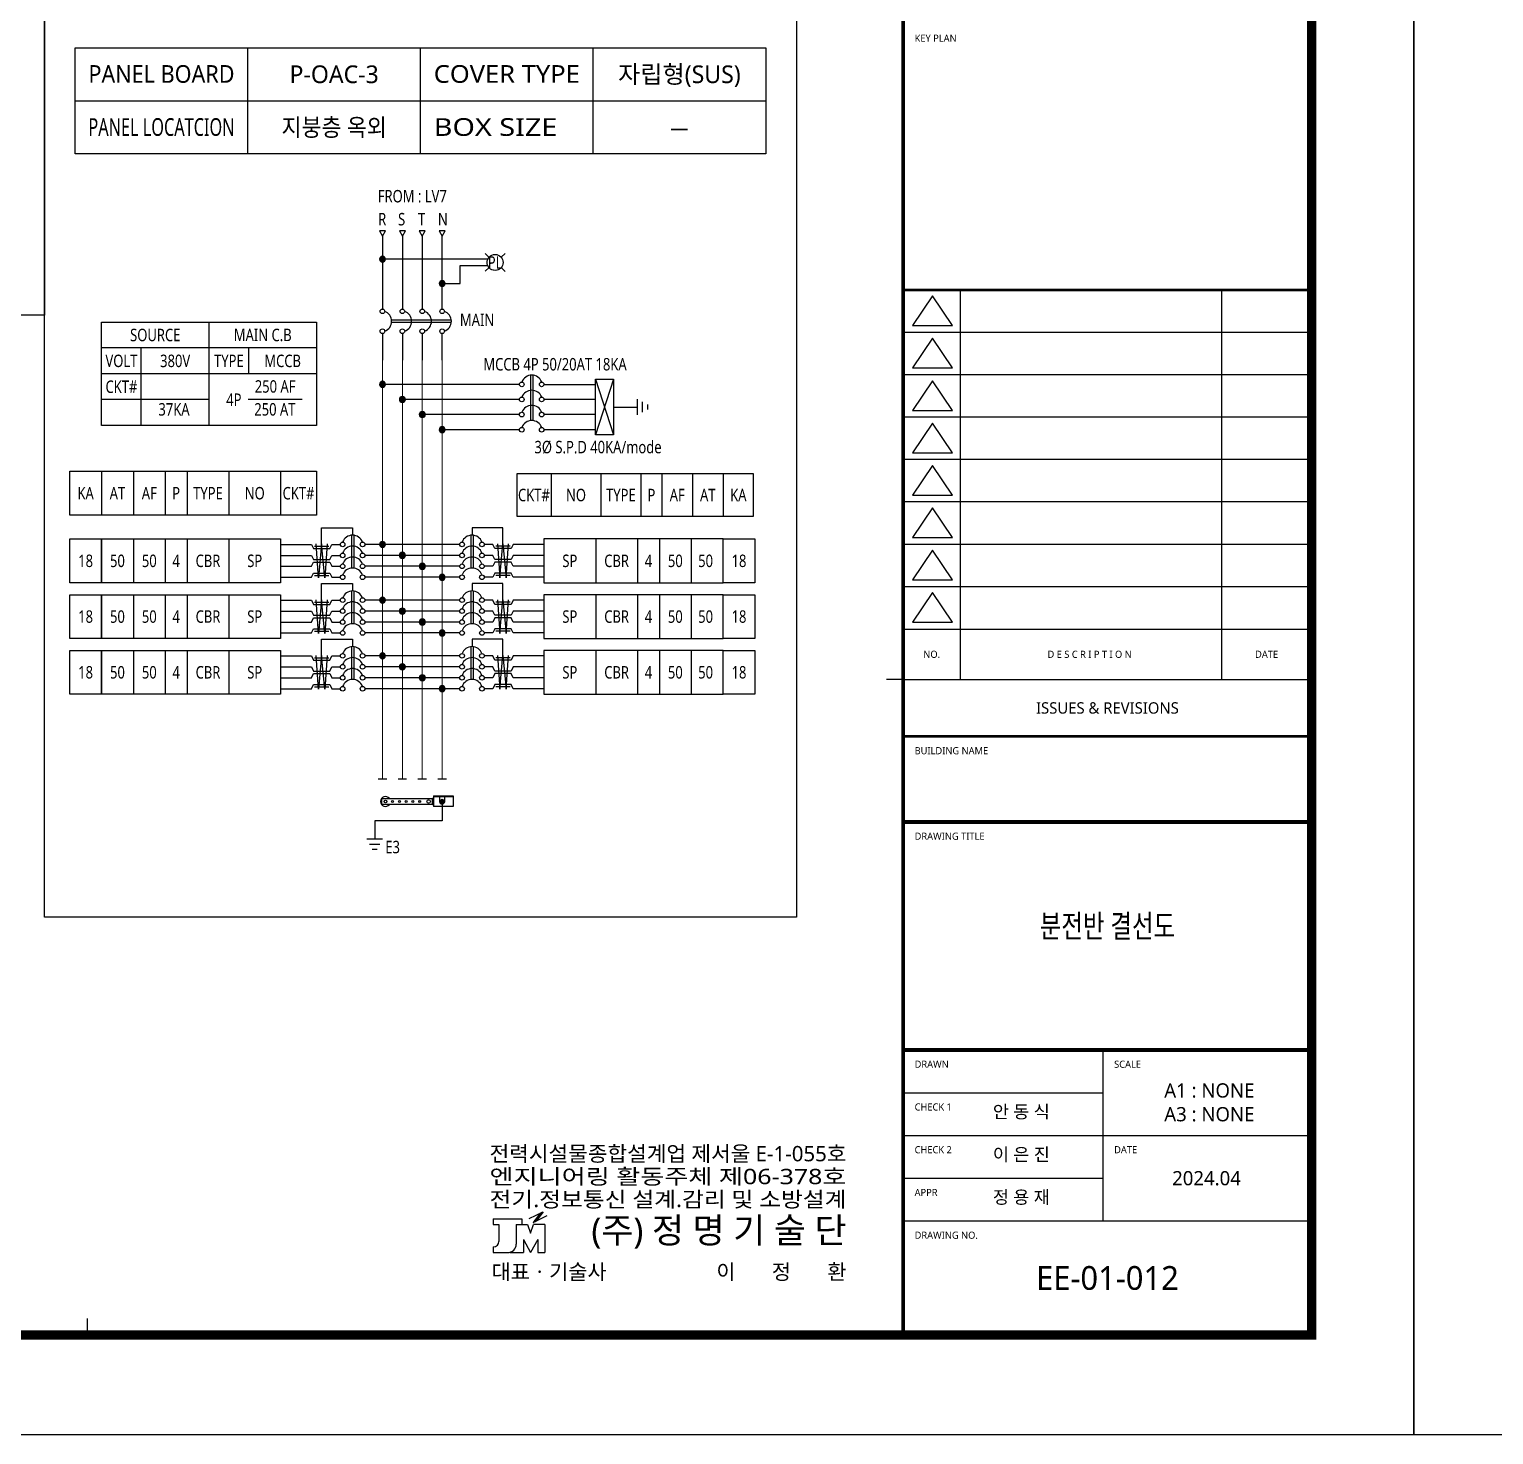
# Model space of a CAD drawing. Header units: millimetres. Extents: x -336400 to 0, y 0 to 118800.
# Drawn here: x -226497 to -164836, y 0 to 59176 of the extents above; entities that cross this region are included whole.
import ezdxf
from ezdxf.enums import TextEntityAlignment as Align

# ---------------------------------------------------------------- set-up
doc = ezdxf.new("R2010")
doc.units = ezdxf.units.MM
doc.header["$LTSCALE"] = 1000
for name, color, linetype in [('arch', 8, 'Continuous'), ('S', 4, 'Continuous'), ('SYM', 3, 'Continuous'), ('TEXT', 3, 'Continuous'), ('XR-SHEET(통신)$0$WD-E$0$WD', 6, 'Continuous'), ('XR-SHEET-SHT', 5, 'Continuous'), ('XR-SHEET-TEXT', 3, 'Continuous')]:
    doc.layers.add(name, color=color, linetype=linetype)
doc.layers.add('XR-SHEET-TEMP', color=171, linetype='Continuous', plot=False)
doc.styles.add('GHS', font='malgun.ttf')
doc.styles.add('XR-SHEET$0$XREF-Form$0$맑은고딕', font='malgun.ttf')
doc.styles.add('XR-SHEET(통신)$0$WD-E$0$GHS', font='malgun.ttf')
doc.styles.add('맑은고딕', font='malgun.ttf')
doc.styles.add('맑은고딕B', font='malgunbd.ttf')

# ---------------------------------------------------------------- blocks, each defined once
blk = doc.blocks.new('A$C73120EFD')
at = {"layer": 'XR-SHEET(통신)$0$WD-E$0$WD', "color": 4}
for p, q in [((-27546, 7102), (-27546, 6933)), ((-27546, 7102), (-26702, 7102)), ((-27546, 6933), (-27377, 6933)), ((-27377, 6933), (-27377, 6434)), ((-26871, 6933), (-26871, 6358)), ((-26871, 6933), (-26534, 6933)), ((-26702, 7102), (-26702, 6933)), ((-26534, 6933), (-26449, 6680)), ((-26494, 7105), (-26082, 7309)), ((-26449, 6680), (-26365, 6933)), ((-26165, 7268), (-26370, 6991)), ((-26370, 6991), (-25958, 7194)), ((-26370, 6991), (-26257, 7073)), ((-26027, 6933), (-26365, 6933)), ((-26349, 7019), (-26236, 7101)), ((-26328, 7047), (-26215, 7129)), ((-26314, 7018), (-26278, 7045)), ((-26308, 7075), (-26194, 7157)), ((-26082, 7309), (-26288, 7031)), ((-26287, 7103), (-26173, 7186)), ((-26266, 7131), (-26153, 7214)), ((-26245, 7160), (-26132, 7242)), ((-26224, 7188), (-26111, 7270)), ((-26203, 7216), (-26090, 7298)), ((-26183, 7244), (-26117, 7292)), ((-26027, 6933), (-26027, 6105)), ((-26660, 6490), (-26449, 6105)), ((-26660, 6490), (-26660, 6105)), ((-26238, 6490), (-26449, 6105)), ((-26238, 6490), (-26238, 6105)), ((-27546, 6273), (-27546, 6105)), ((-27546, 6273), (-27538, 6273)), ((-27546, 6105), (-27124, 6105)), ((-27052, 6115), (-27052, 6105)), ((-27052, 6105), (-26660, 6105)), ((-26238, 6105), (-26027, 6105))]:
    blk.add_line(p, q, dxfattribs=at)
for centre, radius in [((-27538, 6434), 160), ((-27124, 6358), 253)]:
    blk.add_arc(centre, radius, 270, 0, dxfattribs=at)
at = {"layer": 'XR-SHEET(통신)$0$WD-E$0$WD', "color": 4, "style": 'XR-SHEET(통신)$0$WD-E$0$GHS'}
for s, width, p, p2 in [('전력시설물종합설계업 제서울 E-1-055호', 0.91927, (-27655, 8791), (-17155, 8791)), ('엔지니어링 활동주체 제06-378호', 1.128043, (-27655, 8118), (-17155, 8118)), ('전기.정보통신 설계.감리 및 소방설계', 1.016896, (-27655, 7445), (-17155, 7445))]:
    blk.add_text(s, height=450, dxfattribs=dict(at, width=width)).set_placement(p, p2, align=Align.FIT)
for s, height, p in [('(주) 정 명 기 술 단', 750, (-17155, 6387)), ('이       정       환', 450, (-17155, 5315))]:
    blk.add_text(s, height=height, dxfattribs=at).set_placement(p, align=Align.RIGHT)
blk.add_text('대표ㆍ기술사 ', height=450, dxfattribs=at).set_placement((-27597, 5315))
blk = doc.blocks.new('XR-SHEET$0$XREF-Form$0$xr-form$0$TITLE')
at = {"layer": 'XR-SHEET-TEXT', "color": 4, "style": '맑은고딕B'}
for tag, height, p in [('TITLE1', 6, (776, 116.69)), ('TITLE4', 6, (776, 111.7)), ('TITLE2', 6, (776, 107.09)), ('TITLE5', 6, (776, 102.09)), ('TITLE3', 6, (776, 97.38)), ('A0.00', 7, (775.56, 32.33))]:
    blk.add_attdef(tag, text='', height=height, dxfattribs=at).set_placement(p, align=Align.MIDDLE_CENTER)
at = {"layer": 'XR-SHEET-TEXT', "color": 3, "style": 'XR-SHEET$0$XREF-Form$0$맑은고딕'}
for tag, p in [('NAME-1', (752.37, 76.33)), ('NAME-2', (752.37, 67.33)), ('NAME-3', (752.37, 58.33)), ('NAME-4', (752.37, 49.33))]:
    blk.add_attdef(tag, text='', height=2.7, dxfattribs=at).set_placement(p, align=Align.MIDDLE_LEFT)
for tag, p in [('SCALE-A1', (796.39, 73.17)), ('SCALE-A3', (796.39, 68.31)), ('DATE', (797.36, 53.01))]:
    blk.add_attdef(tag, text='', height=3, dxfattribs=at).set_placement(p, align=Align.MIDDLE)
blk = doc.blocks.new('XR-FORM-EE', base_point=(461, 408))
at = {"layer": 'XR-SHEET-SHT', "color": 5}
for p, q in [((163900, 48198), (146700, 48198)), ((149100, 48198), (149100, 31800)), ((160100, 48198), (160100, 31800)), ((163900, 46413), (146700, 46413)), ((163900, 44628), (146700, 44628)), ((163900, 42844), (146700, 42844)), ((163900, 41059), (146700, 41059)), ((163900, 39274), (146700, 39274)), ((163900, 37489), (146700, 37489)), ((163900, 35705), (146700, 35705)), ((146700, 33920), (163900, 33920)), ((146700, 31800), (163900, 31800)), ((146700, 25800), (163900, 25800)), ((155100, 16200), (155100, 9000)), ((146700, 14400), (155100, 14400)), ((146700, 12600), (163900, 12600)), ((146700, 10800), (155100, 10800)), ((146700, 9000), (163900, 9000))]:
    blk.add_line(p, q, dxfattribs=at)
blk.add_lwpolyline([(0, 118800), (168200, 118800), (168200, 0), (0, 0)], close=True, dxfattribs=at)
at = {"layer": 'XR-SHEET-SHT', "color": 5, "const_width": 400}
blk.add_lwpolyline([(9300, 114600), (163900, 114600), (163900, 4200), (9300, 4200)], close=True, dxfattribs=at)
at = {"layer": 'XR-SHEET-SHT', "color": 5}
for points, const_width in [([(146700, 114600), (146700, 4200)], 160), ([(146700, 48198), (163900, 48198)], 114), ([(146700, 29400), (163900, 29400)], 114), ([(146700, 25800), (163900, 25800)], 160), ([(146700, 25800), (163900, 25800)], 140), ([(146700, 16200), (163900, 16200)], 160)]:
    blk.add_lwpolyline(points, dxfattribs=dict(at, const_width=const_width))
at = {"layer": 'XR-SHEET-SHT', "color": 5, "flags": 128}
for points in [[(147937, 47949), (147097, 46700), (148777, 46700)], [(147937, 46165), (147097, 44915), (148777, 44915)], [(147937, 44380), (147097, 43131), (148777, 43131)], [(147937, 42595), (147097, 41346), (148777, 41346)], [(147937, 40810), (147097, 39561), (148777, 39561)], [(147937, 39026), (147097, 37776), (148777, 37776)], [(147937, 37241), (147097, 35992), (148777, 35992)], [(147937, 35456), (147097, 34207), (148777, 34207)]]:
    blk.add_lwpolyline(points, close=True, dxfattribs=at)
at = {"layer": 'XR-SHEET-TEMP'}
for p, q in [((146700, 31800), (146000, 31800)), ((112350, 4200), (112350, 4900))]:
    blk.add_line(p, q, dxfattribs=at)
at = {"layer": 'S', "xscale": 1.431220871780062, "yscale": 1.431220896772468, "zscale": 1.431220886775505}
blk.add_blockref('A$C73120EFD', (168863, -1070), dxfattribs=at)
at = {"layer": 'XR-SHEET-TEXT', "color": 3}
ref = blk.add_blockref('XR-SHEET$0$XREF-Form$0$xr-form$0$TITLE', (0, -297), dxfattribs=dict(at, xscale=200, yscale=200, zscale=200))
ref.add_attrib('NAME-2', '안 동 식', dxfattribs={"color": 3, "height": 540, "style": '맑은고딕'}).set_placement((150474, 13169), align=Align.BOTTOM_LEFT)
ref.add_attrib('NAME-3', '이 은 진', dxfattribs={"color": 3, "height": 540, "style": '맑은고딕'}).set_placement((150474, 11369), align=Align.BOTTOM_LEFT)
ref.add_attrib('NAME-4', '정 용 재', dxfattribs={"color": 3, "height": 540, "style": '맑은고딕'}).set_placement((150474, 9569), align=Align.BOTTOM_LEFT)
ref.add_attrib('DATE', '2024.04', dxfattribs={"color": 3, "height": 600, "style": '맑은고딕'}).set_placement((159471, 10800), align=Align.MIDDLE)
at = {"layer": 'XR-SHEET-SHT', "color": 7, "style": 'XR-SHEET$0$XREF-Form$0$맑은고딕'}
for s, p in [('KEY PLAN', (147180, 58800)), ('BUILDING NAME', (147180, 28800)), ('DRAWING TITLE', (147180, 25200)), ('DRAWN', (147180, 15600)), ('SCALE', (155580, 15600)), ('CHECK 1', (147180, 13800)), ('CHECK 2', (147180, 12000)), ('DATE', (155580, 12000)), ('APPR', (147180, 10200)), ('DRAWING NO.', (147180, 8400))]:
    blk.add_text(s, height=300, dxfattribs=at).set_placement(p, align=Align.MIDDLE_LEFT)
for s, height, p in [('NO.', 300, (147900, 32860)), ('D E S C R I P T I O N ', 300, (154600, 32860)), ('DATE', 300, (162000, 32860)), ('ISSUES & REVISIONS', 480, (155300, 30600))]:
    blk.add_text(s, height=height, dxfattribs=at).set_placement(p, align=Align.MIDDLE_CENTER)
blk = doc.blocks.new('HH7')
at = {"layer": 'SYM'}
blk.add_hatch(color=256, dxfattribs=at).paths.add_polyline_path([(50, 50, 1), (-50, 50, 1)])
blk.add_circle((0, 50), 50, dxfattribs=at)

msp = doc.modelspace()

# ---------------------------------------------------------------- linework, layer by layer
for p, q in [((-211627, 50466, 0), (-211627, 47398, 0)), ((-210789, 50466, 0), (-210789, 47398, 0)), ((-209951, 50466, 0), (-209951, 47398, 0)), ((-207191, 49492, 0), (-211627, 49492, 0)), ((-207298, 49731, 0), (-207136, 49569, 0)), ((-206465, 49735, 0), (-206624, 49576, 0)), ((-207298, 48986, 0), (-207136, 49147, 0)), ((-206465, 48982, 0), (-206624, 49140, 0)), ((-208728, 46926, 0), (-211240, 46926, 0)), ((-218931, 46849, 0), (-218931, 42492, 0)), ((-211627, 46364, 0), (-211627, 45242, 0)), ((-208728, 46836, 0), (-211240, 46836, 0)), ((-210789, 46364, 0), (-210789, 45242, 0)), ((-209951, 46364, 0), (-209951, 45242, 0)), ((-214406, 45760, 0), (-223455, 45760, 0)), ((-221780, 42492, 0), (-221780, 45760, 0)), ((-217255, 44671, 0), (-217255, 45760, 0)), ((-214406, 44671, 0), (-223455, 44671, 0)), ((-205387, 44611), (-205387, 42701)), ((-205296, 44611), (-205296, 42701)), ((-201902, 44444), (-202656, 42098)), ((-202656, 44444), (-201902, 42098)), ((-205859, 44226), (-211627, 44226)), ((-204824, 44226), (-202656, 44226)), ((-218931, 43582, 0), (-223455, 43582, 0)), ((-215006, 43582, 0), (-217288, 43582, 0)), ((-205859, 43589), (-210789, 43589)), ((-202656, 43589), (-204824, 43589)), ((-202656, 43589), (-204824, 43589)), ((-201902, 43271), (-200894, 43271)), ((-200894, 42938), (-200894, 43603)), ((-200673, 43049), (-200673, 43493)), ((-200451, 43160), (-200451, 43382)), ((-205859, 42953), (-209951, 42953)), ((-202656, 42953), (-204824, 42953)), ((-205859, 42316), (-209113, 42316)), ((-202656, 42316), (-204824, 42316)), ((-223455, 40565, 0), (-223455, 38722, 0)), ((-222115, 40565, 0), (-222115, 38722, 0)), ((-220774, 40565, 0), (-220774, 38722, 0)), ((-219852, 40565, 0), (-219852, 38722, 0)), ((-218093, 40565, 0), (-218093, 38722, 0)), ((-215914, 40565, 0), (-215914, 38722, 0)), ((-204524, 40451, 0), (-204524, 38682, 0)), ((-202432, 40451, 0), (-202432, 38682, 0)), ((-200743, 40451, 0), (-200743, 38682, 0)), ((-199858, 40451, 0), (-199858, 38682, 0)), ((-198571, 40451, 0), (-198571, 38682, 0)), ((-197284, 40451, 0), (-197284, 38682, 0)), ((-222115, 37716, 0), (-222115, 35873, 0)), ((-220774, 37716, 0), (-220774, 35873, 0)), ((-219852, 37716, 0), (-219852, 35873, 0)), ((-218093, 37716, 0), (-218093, 35873, 0)), ((-212929, 37871, 0), (-212929, 36489, 0)), ((-212838, 37871, 0), (-212838, 36489, 0)), ((-207901, 37871, 0), (-207901, 36489, 0)), ((-207811, 37871, 0), (-207811, 36489, 0)), ((-202647, 37716, 0), (-202647, 35873, 0)), ((-200887, 37716, 0), (-200887, 35873, 0)), ((-199966, 37716, 0), (-199966, 35873, 0)), ((-198625, 37716, 0), (-198625, 35873, 0)), ((-215914, 37486, 0), (-214621, 37486, 0)), ((-215914, 37025, 0), (-214621, 37025, 0)), ((-214621, 37486, 0), (-214533, 37309, 0)), ((-214621, 37025, 0), (-214533, 36849, 0)), ((-214533, 37309, 0), (-213842, 37309, 0)), ((-214489, 37407, 0), (-213886, 37407, 0)), ((-213842, 37309, 0), (-213753, 37486, 0)), ((-213842, 36849, 0), (-213753, 37025, 0)), ((-213753, 37486, 0), (-213401, 37486, 0)), ((-213753, 37025, 0), (-213401, 37025, 0)), ((-208373, 37486, 0), (-212366, 37486, 0)), ((-208373, 37025, 0), (-212366, 37025, 0)), ((-206986, 37486, 0), (-207339, 37486, 0)), ((-206986, 37025, 0), (-207339, 37025, 0)), ((-206898, 37309, 0), (-206986, 37486, 0)), ((-206898, 36849, 0), (-206986, 37025, 0)), ((-206206, 37309, 0), (-206898, 37309, 0)), ((-206251, 37407, 0), (-206854, 37407, 0)), ((-206118, 37486, 0), (-206206, 37309, 0)), ((-206118, 37025, 0), (-206206, 36849, 0)), ((-204825, 37486, 0), (-206118, 37486, 0)), ((-204825, 37025, 0), (-206118, 37025, 0)), ((-215914, 36564, 0), (-214621, 36564, 0)), ((-214621, 36564, 0), (-214533, 36741, 0)), ((-214533, 36849, 0), (-213842, 36849, 0)), ((-214533, 36741, 0), (-213842, 36741, 0)), ((-213842, 36741, 0), (-213753, 36564, 0)), ((-213753, 36564, 0), (-213401, 36564, 0)), ((-208373, 36564, 0), (-212366, 36564, 0)), ((-206986, 36564, 0), (-207339, 36564, 0)), ((-206898, 36741, 0), (-206986, 36564, 0)), ((-206206, 36849, 0), (-206898, 36849, 0)), ((-206207, 36741, 0), (-206898, 36741, 0)), ((-206118, 36564, 0), (-206207, 36741, 0)), ((-204825, 36564, 0), (-206118, 36564, 0)), ((-215914, 36103, 0), (-214621, 36103, 0)), ((-214621, 36103, 0), (-214533, 36280, 0)), ((-214533, 36280, 0), (-213842, 36280, 0)), ((-214489, 36183, 0), (-213886, 36183, 0)), ((-213842, 36280, 0), (-213753, 36103, 0)), ((-213753, 36103, 0), (-213401, 36103, 0)), ((-208373, 36103, 0), (-212366, 36103, 0)), ((-206986, 36103, 0), (-207339, 36103, 0)), ((-206898, 36280, 0), (-206986, 36103, 0)), ((-206207, 36280, 0), (-206898, 36280, 0)), ((-206251, 36183, 0), (-206854, 36183, 0)), ((-206118, 36103, 0), (-206207, 36280, 0)), ((-204825, 36103, 0), (-206118, 36103, 0)), ((-222115, 35370, 0), (-222115, 33527, 0)), ((-220774, 35370, 0), (-220774, 33527, 0)), ((-219852, 35370, 0), (-219852, 33527, 0)), ((-218093, 35370, 0), (-218093, 33527, 0)), ((-212929, 35525, 0), (-212929, 34143, 0)), ((-212838, 35525, 0), (-212838, 34143, 0)), ((-207901, 35525, 0), (-207901, 34143, 0)), ((-207811, 35525, 0), (-207811, 34143, 0)), ((-202647, 35370, 0), (-202647, 33527, 0)), ((-200887, 35370, 0), (-200887, 33527, 0)), ((-199966, 35370, 0), (-199966, 33527, 0)), ((-198625, 35370, 0), (-198625, 33527, 0)), ((-215914, 35140, 0), (-214621, 35140, 0)), ((-215914, 34679, 0), (-214621, 34679, 0)), ((-214621, 35140, 0), (-214533, 34963, 0)), ((-214621, 34679, 0), (-214533, 34502, 0)), ((-214533, 34963, 0), (-213842, 34963, 0)), ((-214489, 35060, 0), (-213886, 35060, 0)), ((-213842, 34963, 0), (-213753, 35140, 0)), ((-213842, 34502, 0), (-213753, 34679, 0)), ((-213753, 35140, 0), (-213401, 35140, 0)), ((-213753, 34679, 0), (-213401, 34679, 0)), ((-208373, 35140, 0), (-212366, 35140, 0)), ((-208373, 34679, 0), (-212366, 34679, 0)), ((-206986, 35140, 0), (-207339, 35140, 0)), ((-206986, 34679, 0), (-207339, 34679, 0)), ((-206898, 34963, 0), (-206986, 35140, 0)), ((-206898, 34502, 0), (-206986, 34679, 0)), ((-206206, 34963, 0), (-206898, 34963, 0)), ((-206251, 35060, 0), (-206854, 35060, 0)), ((-206118, 35140, 0), (-206206, 34963, 0)), ((-206118, 34679, 0), (-206206, 34502, 0)), ((-204825, 35140, 0), (-206118, 35140, 0)), ((-204825, 34679, 0), (-206118, 34679, 0)), ((-215914, 34218, 0), (-214621, 34218, 0)), ((-214621, 34218, 0), (-214533, 34394, 0)), ((-214621, 33757, 0), (-214533, 33934, 0)), ((-214533, 34502, 0), (-213842, 34502, 0)), ((-214533, 34394, 0), (-213842, 34394, 0)), ((-214533, 33934, 0), (-213842, 33934, 0)), ((-213842, 34394, 0), (-213753, 34218, 0)), ((-213842, 33934, 0), (-213753, 33757, 0)), ((-213753, 34218, 0), (-213401, 34218, 0)), ((-208373, 34218, 0), (-212366, 34218, 0)), ((-206986, 34218, 0), (-207339, 34218, 0)), ((-206898, 34394, 0), (-206986, 34218, 0)), ((-206898, 33934, 0), (-206986, 33757, 0)), ((-206206, 34502, 0), (-206898, 34502, 0)), ((-206207, 34394, 0), (-206898, 34394, 0)), ((-206207, 33934, 0), (-206898, 33934, 0)), ((-206118, 34218, 0), (-206207, 34394, 0)), ((-206118, 33757, 0), (-206207, 33934, 0)), ((-204825, 34218, 0), (-206118, 34218, 0)), ((-215914, 33757, 0), (-214621, 33757, 0)), ((-214489, 33836, 0), (-213886, 33836, 0)), ((-213753, 33757, 0), (-213401, 33757, 0)), ((-208373, 33757, 0), (-212366, 33757, 0)), ((-206986, 33757, 0), (-207339, 33757, 0)), ((-206251, 33836, 0), (-206854, 33836, 0)), ((-204825, 33757, 0), (-206118, 33757, 0)), ((-222115, 33024, 0), (-222115, 31181, 0)), ((-220774, 33024, 0), (-220774, 31181, 0)), ((-219852, 33024, 0), (-219852, 31181, 0)), ((-218093, 33024, 0), (-218093, 31181, 0)), ((-215914, 32794, 0), (-214621, 32794, 0)), ((-214621, 32794, 0), (-214533, 32617, 0)), ((-214489, 32714, 0), (-213886, 32714, 0)), ((-213842, 32617, 0), (-213753, 32794, 0)), ((-213753, 32794, 0), (-213401, 32794, 0)), ((-212929, 33179, 0), (-212929, 31796, 0)), ((-212838, 33179, 0), (-212838, 31796, 0)), ((-208373, 32794, 0), (-212366, 32794, 0)), ((-207901, 33179, 0), (-207901, 31796, 0)), ((-207811, 33179, 0), (-207811, 31796, 0)), ((-206986, 32794, 0), (-207339, 32794, 0)), ((-206898, 32617, 0), (-206986, 32794, 0)), ((-206251, 32714, 0), (-206854, 32714, 0)), ((-206118, 32794, 0), (-206206, 32617, 0)), ((-204825, 32794, 0), (-206118, 32794, 0)), ((-202647, 33024, 0), (-202647, 31181, 0)), ((-200887, 33024, 0), (-200887, 31181, 0)), ((-199966, 33024, 0), (-199966, 31181, 0)), ((-198625, 33024, 0), (-198625, 31181, 0)), ((-215914, 32333, 0), (-214621, 32333, 0)), ((-214621, 32333, 0), (-214533, 32156, 0)), ((-214533, 32617, 0), (-213842, 32617, 0)), ((-214533, 32156, 0), (-213842, 32156, 0)), ((-213842, 32156, 0), (-213753, 32333, 0)), ((-213753, 32333, 0), (-213401, 32333, 0)), ((-208373, 32333, 0), (-212366, 32333, 0)), ((-206986, 32333, 0), (-207339, 32333, 0)), ((-206898, 32156, 0), (-206986, 32333, 0)), ((-206206, 32617, 0), (-206898, 32617, 0)), ((-206206, 32156, 0), (-206898, 32156, 0)), ((-206118, 32333, 0), (-206206, 32156, 0)), ((-204825, 32333, 0), (-206118, 32333, 0)), ((-215914, 31872, 0), (-214621, 31872, 0)), ((-214621, 31872, 0), (-214533, 32048, 0)), ((-214621, 31411, 0), (-214533, 31587, 0)), ((-214533, 32048, 0), (-213842, 32048, 0)), ((-214533, 31587, 0), (-213842, 31587, 0)), ((-214489, 31490, 0), (-213886, 31490, 0)), ((-213842, 32048, 0), (-213753, 31872, 0)), ((-213842, 31587, 0), (-213753, 31411, 0)), ((-213753, 31872, 0), (-213401, 31872, 0)), ((-208373, 31872, 0), (-212366, 31872, 0)), ((-206986, 31872, 0), (-207339, 31872, 0)), ((-206898, 32048, 0), (-206986, 31872, 0)), ((-206898, 31587, 0), (-206986, 31411, 0)), ((-206207, 32048, 0), (-206898, 32048, 0)), ((-206207, 31587, 0), (-206898, 31587, 0)), ((-206251, 31490, 0), (-206854, 31490, 0)), ((-206118, 31872, 0), (-206207, 32048, 0)), ((-206118, 31411, 0), (-206207, 31587, 0)), ((-204825, 31872, 0), (-206118, 31872, 0)), ((-215914, 31411, 0), (-214621, 31411, 0)), ((-213753, 31411, 0), (-213401, 31411, 0)), ((-208373, 31411, 0), (-212366, 31411, 0)), ((-206986, 31411, 0), (-207339, 31411, 0)), ((-204825, 31411, 0), (-206118, 31411, 0)), ((-211808, 27619), (-211446, 27619)), ((-210970, 27619), (-210608, 27619)), ((-210132, 27619), (-209770, 27619)), ((-209294, 27619), (-208932, 27619)), ((-211660, 26788), (-209515, 26788)), ((-211660, 26788), (-211660, 26537)), ((-209515, 26537), (-211660, 26537)), ((-209482, 26788), (-209515, 26788)), ((-209515, 26537), (-209515, 26788)), ((-209515, 26537), (-209482, 26537)), ((-209482, 26905), (-208644, 26905)), ((-209482, 26905), (-209482, 26453)), ((-209482, 26872), (-208644, 26872)), ((-209222, 26872), (-209222, 26662)), ((-209148, 26667), (-209148, 26657)), ((-209148, 26667), (-209123, 26667)), ((-209148, 26657), (-209123, 26657)), ((-209118, 26697), (-209118, 26672)), ((-209118, 26697), (-209108, 26697)), ((-209118, 26652), (-209118, 26627)), ((-209118, 26627), (-209108, 26627)), ((-209108, 26697), (-209108, 26672)), ((-209108, 26652), (-209108, 26627)), ((-209103, 26667), (-209078, 26667)), ((-209103, 26657), (-209078, 26657)), ((-209078, 26667), (-209078, 26657)), ((-209004, 26662), (-209004, 26872)), ((-208644, 26905), (-208644, 26453)), ((-208644, 26453), (-209482, 26453)), ((-212287, 25094, 0), (-211622, 25094, 0)), ((-212176, 24872, 0), (-211733, 24872, 0)), ((-212065, 24650, 0), (-211844, 24650, 0))]:
    msp.add_line(p, q)
for points in [[(-211627, 50466), (-211501, 50683), (-211752, 50683)], [(-210789, 50466), (-210663, 50683), (-210914, 50683)], [(-209951, 50466), (-209825, 50683), (-210077, 50683)], [(-209113, 50466), (-208987, 50684), (-209239, 50684)], [(-223455, 46849), (-214406, 46849), (-214406, 42492), (-223455, 42492)], [(-202656, 44444), (-201902, 44444), (-201902, 42098), (-202656, 42098)], [(-224796, 40565), (-214406, 40565), (-214406, 38722), (-224796, 38722)], [(-195997, 40451), (-205972, 40451), (-205972, 38682), (-195997, 38682)], [(-224796, 37716), (-223455, 37716), (-223455, 35873), (-224796, 35873)], [(-223455, 37716), (-215914, 37716), (-215914, 35873), (-223455, 35873)], [(-197284, 37716), (-204825, 37716), (-204825, 35873), (-197284, 35873)], [(-197284, 37716), (-195944, 37716), (-195944, 35873), (-197284, 35873)], [(-224796, 35370), (-223455, 35370), (-223455, 33527), (-224796, 33527)], [(-223455, 35370), (-215914, 35370), (-215914, 33527), (-223455, 33527)], [(-197284, 35370), (-204825, 35370), (-204825, 33527), (-197284, 33527)], [(-197284, 35370), (-195944, 35370), (-195944, 33527), (-197284, 33527)], [(-224796, 33024), (-223455, 33024), (-223455, 31181), (-224796, 31181)], [(-223455, 33024), (-215914, 33024), (-215914, 31181), (-223455, 31181)], [(-197284, 33024), (-204825, 33024), (-204825, 31181), (-197284, 31181)], [(-197284, 33024), (-195944, 33024), (-195944, 31181), (-197284, 31181)], [(-209043, 26703), (-209113, 26743), (-209183, 26703), (-209183, 26622), (-209113, 26582), (-209043, 26622)]]:
    msp.add_lwpolyline(points, close=True)
for points in [[(-209113, 47398), (-209113, 50466)], [(-209113, 48470), (-208361, 48470), (-208361, 49224), (-207191, 49224)], [(-209113, 45242), (-209113, 46364)], [(-214187, 37504), (-214187, 38187), (-212884, 38187), (-212884, 37873)], [(-206552, 37504), (-206552, 38187), (-207856, 38187), (-207856, 37873)], [(-213953, 37504), (-214053, 36085), (-214187, 37504), (-214321, 36085), (-214422, 37504)], [(-206787, 37504), (-206686, 36085), (-206552, 37504), (-206418, 36085), (-206318, 37504)], [(-214187, 35158), (-214187, 35841), (-212884, 35841), (-212884, 35527)], [(-206552, 35158), (-206552, 35841), (-207856, 35841), (-207856, 35527)], [(-213953, 35158), (-214053, 33739), (-214187, 35158), (-214321, 33739), (-214422, 35158)], [(-206787, 35158), (-206686, 33739), (-206552, 35158), (-206418, 33739), (-206318, 35158)], [(-214187, 32811), (-214187, 33495), (-212884, 33495), (-212884, 33181)], [(-206552, 32811), (-206552, 33495), (-207856, 33495), (-207856, 33181)], [(-213953, 32811), (-214053, 31393), (-214187, 32811), (-214321, 31393), (-214422, 32811)], [(-206787, 32811), (-206686, 31393), (-206552, 32811), (-206418, 31393), (-206318, 32811)], [(-209113, 26662), (-209113, 25843), (-211954, 25843), (-211954, 25094)]]:
    msp.add_lwpolyline(points)
at = {"const_width": 33.5}
for points in [[(-207298, 49731), (-207136, 49569)], [(-206624, 49576), (-206465, 49735)], [(-207298, 48986), (-207136, 49147)], [(-206624, 49140), (-206465, 48982)]]:
    msp.add_lwpolyline(points, dxfattribs=at)
msp.add_lwpolyline([(-206884, 49693, -1), (-206884, 49023, -1), (-206884, 49693)], format="xyb", dxfattribs=at)
at = {"lineweight": 18}
for points in [[(-211627, 27619), (-211627, 45242)], [(-210789, 27619), (-210789, 45242)], [(-209951, 27619), (-209951, 45242)], [(-209113, 27619), (-209113, 45242)]]:
    msp.add_lwpolyline(points, dxfattribs=at)
for centre, radius in [((-206884, 49358, 0), 335), ((-211627, 47300, 0), 98.1), ((-210789, 47300, 0), 98.1), ((-209951, 47300, 0), 98.1), ((-209113, 47300, 0), 98.1), ((-211627, 46462, 0), 98.1), ((-210789, 46462, 0), 98.1), ((-209951, 46462, 0), 98.1), ((-209113, 46462, 0), 98.1), ((-205760, 44226), 98.1), ((-204923, 44226), 98.1), ((-205760, 43589), 98.1), ((-204923, 43589), 98.1), ((-205760, 42953), 98.1), ((-204923, 42953), 98.1), ((-205760, 42316), 98.1), ((-204923, 42316), 98.1), ((-213302, 37486, 0), 98.1), ((-213302, 37025, 0), 98.1), ((-212465, 37486, 0), 98.1), ((-212465, 37025, 0), 98.1), ((-208275, 37486, 0), 98.1), ((-208275, 37025, 0), 98.1), ((-207437, 37486, 0), 98.1), ((-207437, 37025, 0), 98.1), ((-213302, 36564, 0), 98.1), ((-212465, 36564, 0), 98.1), ((-208275, 36564, 0), 98.1), ((-207437, 36564, 0), 98.1), ((-213302, 36103, 0), 98.1), ((-212465, 36103, 0), 98.1), ((-208275, 36103, 0), 98.1), ((-207437, 36103, 0), 98.1), ((-213302, 35140, 0), 98.1), ((-212465, 35140, 0), 98.1), ((-208275, 35140, 0), 98.1), ((-207437, 35140, 0), 98.1), ((-213302, 34679, 0), 98.1), ((-212465, 34679, 0), 98.1), ((-208275, 34679, 0), 98.1), ((-207437, 34679, 0), 98.1), ((-213302, 34218, 0), 98.1), ((-212465, 34218, 0), 98.1), ((-208275, 34218, 0), 98.1), ((-207437, 34218, 0), 98.1), ((-213302, 33757, 0), 98.1), ((-212465, 33757, 0), 98.1), ((-208275, 33757, 0), 98.1), ((-207437, 33757, 0), 98.1), ((-213302, 32794, 0), 98.1), ((-212465, 32794, 0), 98.1), ((-208275, 32794, 0), 98.1), ((-207437, 32794, 0), 98.1), ((-213302, 32333, 0), 98.1), ((-212465, 32333, 0), 98.1), ((-208275, 32333, 0), 98.1), ((-207437, 32333, 0), 98.1), ((-213302, 31872, 0), 98.1), ((-213302, 31411, 0), 98.1), ((-212465, 31872, 0), 98.1), ((-212465, 31411, 0), 98.1), ((-208275, 31872, 0), 98.1), ((-208275, 31411, 0), 98.1), ((-207437, 31872, 0), 98.1), ((-207437, 31411, 0), 98.1), ((-211501, 26662), 58.7), ((-211199, 26662), 41.9), ((-210914, 26662), 41.9), ((-210630, 26662), 41.9), ((-210345, 26662), 41.9), ((-210060, 26662), 41.9), ((-209683, 26662), 75.4), ((-209113, 26662), 63.4), ((-209113, 26662), 56.1)]:
    msp.add_circle(centre, radius)
for centre, radius, start, end in [((-211687, 46881, 0), 448, 290.69882, 69.30118), ((-210849, 46881, 0), 448, 290.69882, 69.30118), ((-210011, 46881, 0), 448, 290.69882, 69.30118), ((-209173, 46881, 0), 448, 290.69882, 69.30118), ((-205341, 44166), 448, 20.69882, 159.30118), ((-205341, 43529), 448, 20.69882, 159.30118), ((-205341, 42892), 448, 20.69882, 159.30118), ((-205341, 42255), 448, 20.69882, 159.30118), ((-212884, 37426, 0), 448, 20.69882, 159.30118), ((-207856, 37426, 0), 448, 20.69882, 159.30118), ((-212884, 36965, 0), 448, 20.69882, 159.30118), ((-207856, 36965, 0), 448, 20.69882, 159.30118), ((-212884, 36504, 0), 448, 20.69882, 159.30118), ((-212884, 36043, 0), 448, 20.69882, 159.30118), ((-207856, 36504, 0), 448, 20.69882, 159.30118), ((-207856, 36043, 0), 448, 20.69882, 159.30118), ((-212884, 35079, 0), 448, 20.69882, 159.30118), ((-207856, 35079, 0), 448, 20.69882, 159.30118), ((-212884, 34619, 0), 448, 20.69882, 159.30118), ((-212884, 34158, 0), 448, 20.69882, 159.30118), ((-207856, 34619, 0), 448, 20.69882, 159.30118), ((-207856, 34158, 0), 448, 20.69882, 159.30118), ((-212884, 33697, 0), 448, 20.69882, 159.30118), ((-207856, 33697, 0), 448, 20.69882, 159.30118), ((-212884, 32733, 0), 448, 20.69882, 159.30118), ((-212884, 32273, 0), 448, 20.69882, 159.30118), ((-207856, 32733, 0), 448, 20.69882, 159.30118), ((-207856, 32273, 0), 448, 20.69882, 159.30118), ((-212884, 31812, 0), 448, 20.69882, 159.30118), ((-207856, 31812, 0), 448, 20.69882, 159.30118), ((-212884, 31351, 0), 448, 20.69882, 159.30118), ((-207856, 31351, 0), 448, 20.69882, 159.30118), ((-211501, 26662), 209, 36.8699, 323.1301), ((-209113, 26662), 109, 180, 0), ((-209123, 26672), 5, 270, 0), ((-209123, 26652), 5, 0, 90), ((-209103, 26672), 5, 180, 270), ((-209103, 26652), 5, 90, 180)]:
    msp.add_arc(centre, radius, start, end)
at = {"layer": 'SYM', "color": 6}
for p, q in [((-217296, 53931, 0), (-217296, 58400, 0)), ((-210026, 53931, 0), (-210026, 58400, 0)), ((-202757, 53931, 0), (-202757, 58400, 0)), ((-224566, 56165, 0), (-195487, 56165, 0))]:
    msp.add_line(p, q, dxfattribs=at)
for points in [[(-257507, 112113), (-225853, 112113), (-225853, 47132), (-257507, 47132)], [(-257507, 112113), (-225853, 112113), (-225853, 47132), (-257507, 47132)], [(-225853, 62857), (-194199, 62857), (-194199, 21795), (-225853, 21795)], [(-224566, 58400), (-195487, 58400), (-195487, 53931), (-224566, 53931)]]:
    msp.add_lwpolyline(points, close=True, dxfattribs=at)

# ---------------------------------------------------------------- block references
for p, xscale, yscale, zscale, rotation in [((-211501, 49496, 0), -2.513699316061304, 2.513699316061304, 2.513699313866555, 89.99999999999912), ((-208987, 48470, 0), -2.513699316061304, 2.513699316061304, 2.513699313866555, 89.99999999999912), ((-211501, 44226), -2.513700002341066, 2.513700002341066, 2.513700000146318, 89.99999999999937), ((-210663, 43589), -2.513700002341066, 2.513700002341066, 2.513700000146318, 89.99999999999937), ((-209825, 42953), -2.513700002341066, 2.513700002341066, 2.513700000146318, 89.99999999999937), ((-208987, 42316), -2.513700002341066, 2.513700002341066, 2.513700000146318, 89.99999999999937), ((-211501, 37486, 0), -2.513699316061694, 2.513699316061694, 2.513699313719415, 89.9999999999992), ((-211501, 37486, 0), -2.513699316061694, 2.513699316061694, 2.513699313719415, 89.9999999999992), ((-210663, 37025, 0), -2.513699316061694, 2.513699316061694, 2.513699313719415, 89.9999999999992), ((-210663, 37025, 0), -2.513699316061694, 2.513699316061694, 2.513699313719415, 89.9999999999992), ((-209825, 36564, 0), -2.513699316061694, 2.513699316061694, 2.513699313719415, 89.9999999999992), ((-209825, 36564, 0), -2.513699316061694, 2.513699316061694, 2.513699313719415, 89.9999999999992), ((-208987, 36103, 0), -2.513699316061694, 2.513699316061694, 2.513699313719415, 89.9999999999992), ((-208987, 36103, 0), -2.513699316061694, 2.513699316061694, 2.513699313719415, 89.9999999999992), ((-211501, 35140, 0), -2.513699316061694, 2.513699316061694, 2.513699313719415, 89.9999999999992), ((-211501, 35140, 0), -2.513699316061694, 2.513699316061694, 2.513699313719415, 89.9999999999992), ((-210663, 34679, 0), -2.513699316061694, 2.513699316061694, 2.513699313719415, 89.9999999999992), ((-210663, 34679, 0), -2.513699316061694, 2.513699316061694, 2.513699313719415, 89.9999999999992), ((-209825, 34218, 0), -2.513699316061694, 2.513699316061694, 2.513699313719415, 89.9999999999992), ((-209825, 34218, 0), -2.513699316061694, 2.513699316061694, 2.513699313719415, 89.9999999999992), ((-208987, 33757, 0), -2.513699316061694, 2.513699316061694, 2.513699313719415, 89.9999999999992), ((-208987, 33757, 0), -2.513699316061694, 2.513699316061694, 2.513699313719415, 89.9999999999992), ((-211501, 32794, 0), -2.513699316061694, 2.513699316061694, 2.513699313719415, 89.9999999999992), ((-211501, 32794, 0), -2.513699316061694, 2.513699316061694, 2.513699313719415, 89.9999999999992), ((-210663, 32333, 0), -2.513699316061694, 2.513699316061694, 2.513699313719415, 89.9999999999992), ((-210663, 32333, 0), -2.513699316061694, 2.513699316061694, 2.513699313719415, 89.9999999999992), ((-209825, 31872, 0), -2.513699316061694, 2.513699316061694, 2.513699313719415, 89.9999999999992), ((-209825, 31872, 0), -2.513699316061694, 2.513699316061694, 2.513699313719415, 89.9999999999992), ((-208987, 31411, 0), -2.513699316061694, 2.513699316061694, 2.513699313719415, 89.9999999999992), ((-208987, 31411, 0), -2.513699316061694, 2.513699316061694, 2.513699313719415, 89.9999999999992)]:
    msp.add_blockref('HH7', p, dxfattribs=dict(xscale=xscale, yscale=yscale, zscale=zscale, rotation=rotation))
at = {"layer": 'arch'}
for p in [(-335939, 408), (-167739, 408)]:
    msp.add_blockref('XR-FORM-EE', p, dxfattribs=at)

# ---------------------------------------------------------------- texts
at = {"style": 'GHS', "width": 0.8}
for s, p in [('FROM : LV7', (-210370, 52147)), ('PL', (-206884, 49358)), ('SOURCE', (-221193, 46305)), ('MAIN C.B', (-216668, 46305)), ('VOLT', (-222617, 45215)), ('380V', (-220355, 45215)), ('TYPE', (-218093, 45215)), ('MCCB', (-215830, 45215)), ('CKT#', (-222617, 44126)), ('4P', (-217883, 43582)), ('KA', (-224126, 39643)), ('AT', (-222785, 39643)), ('AF', (-221444, 39643)), ('P', (-220313, 39643)), ('TYPE', (-218973, 39643)), ('NO', (-217004, 39643)), ('CKT#', (-215160, 39643)), ('CKT#', (-205248, 39566)), ('NO', (-203478, 39566)), ('TYPE', (-201588, 39566)), ('P', (-200301, 39566)), ('AF', (-199215, 39566)), ('AT', (-197928, 39566)), ('KA', (-196641, 39566)), ('18', (-224126, 36795)), ('50', (-222785, 36795)), ('50', (-221444, 36795)), ('4', (-220313, 36795)), ('CBR', (-218973, 36795)), ('SP', (-217004, 36795)), ('SP', (-203736, 36795)), ('CBR', (-201767, 36795)), ('4', (-200426, 36795)), ('50', (-199295, 36795)), ('50', (-198020, 36795)), ('18', (-196614, 36795)), ('18', (-224126, 34448)), ('50', (-222785, 34448)), ('50', (-221444, 34448)), ('4', (-220313, 34448)), ('CBR', (-218973, 34448)), ('SP', (-217004, 34448)), ('SP', (-203736, 34448)), ('CBR', (-201767, 34448)), ('4', (-200426, 34448)), ('50', (-199295, 34448)), ('50', (-198020, 34448)), ('18', (-196614, 34448)), ('18', (-224126, 32102)), ('50', (-222785, 32102)), ('50', (-221444, 32102)), ('4', (-220313, 32102)), ('CBR', (-218973, 32102)), ('SP', (-217004, 32102)), ('SP', (-203736, 32102)), ('CBR', (-201767, 32102)), ('4', (-200426, 32102)), ('50', (-199295, 32102)), ('50', (-198020, 32102)), ('18', (-196614, 32102))]:
    msp.add_text(s, height=525, dxfattribs=at).set_placement(p, align=Align.MIDDLE)
for s, p in [('R', (-211806, 50918)), ('S', (-210968, 50918)), ('T', (-210130, 50918)), ('N', (-209292, 50918)), ('MAIN', (-208366, 46678)), ('MCCB 4P 50/20AT 18KA', (-207379, 44810)), ('3Ø S.P.D 40KA/mode', (-205227, 41322)), ('E3', (-211507, 24482))]:
    msp.add_text(s, height=525, dxfattribs=at).set_placement(p)
for s, p in [('250 AF', (-215289, 43875)), ('37KA', (-219747, 42911)), ('250 AT', (-215289, 42911))]:
    msp.add_text(s, height=525, dxfattribs=at).set_placement(p, align=Align.RIGHT)
at = {"layer": 'TEXT', "color": 4, "style": 'GHS'}
for s, width, p, p2 in [('PANEL BOARD', 0.888152, (-224007, 56922, 0), (-217855, 56922, 0)), ('COVER TYPE', 1.040535, (-209468, 56922, 0), (-203315, 56922, 0)), ('PANEL LOCATCION', 0.66966, (-224007, 54688, 0), (-217855, 54688, 0)), ('BOX SIZE   ', 1.125168, (-209468, 54688, 0), (-203315, 54688, 0))]:
    msp.add_text(s, height=744.8, dxfattribs=dict(at, width=width)).set_placement(p, p2, align=Align.FIT)
for s, p in [('P-OAC-3', (-213661, 57282, 0)), ('자립형(SUS)', (-199122, 57282, 0))]:
    msp.add_text(s, height=744.8, dxfattribs=at).set_placement(p, align=Align.MIDDLE_CENTER)
for s, height, width, p in [('지붕층 옥외', 744.8, 0.9, (-213661, 55048, 0)), ('-', 745, 3, (-199122, 55048, 0))]:
    msp.add_text(s, height=height, dxfattribs=dict(at, width=width)).set_placement(p, align=Align.MIDDLE_CENTER)
at = {"layer": 'TEXT', "style": 'GHS', "width": 0.75}
msp.add_text('분전반 결선도', height=965.9, dxfattribs=at).set_placement((-181100, 21417), align=Align.MIDDLE_CENTER)
at = {"layer": 'TEXT', "style": 'GHS'}
for s, height, p in [('A1 : NONE', 600, (-176810, 14495)), ('A3 : NONE', 600, (-176810, 13495)), ('EE-01-012', 1000, (-181100, 6600))]:
    msp.add_text(s, height=height, dxfattribs=at).set_placement(p, align=Align.MIDDLE_CENTER)

doc.saveas('drawing.dxf')
